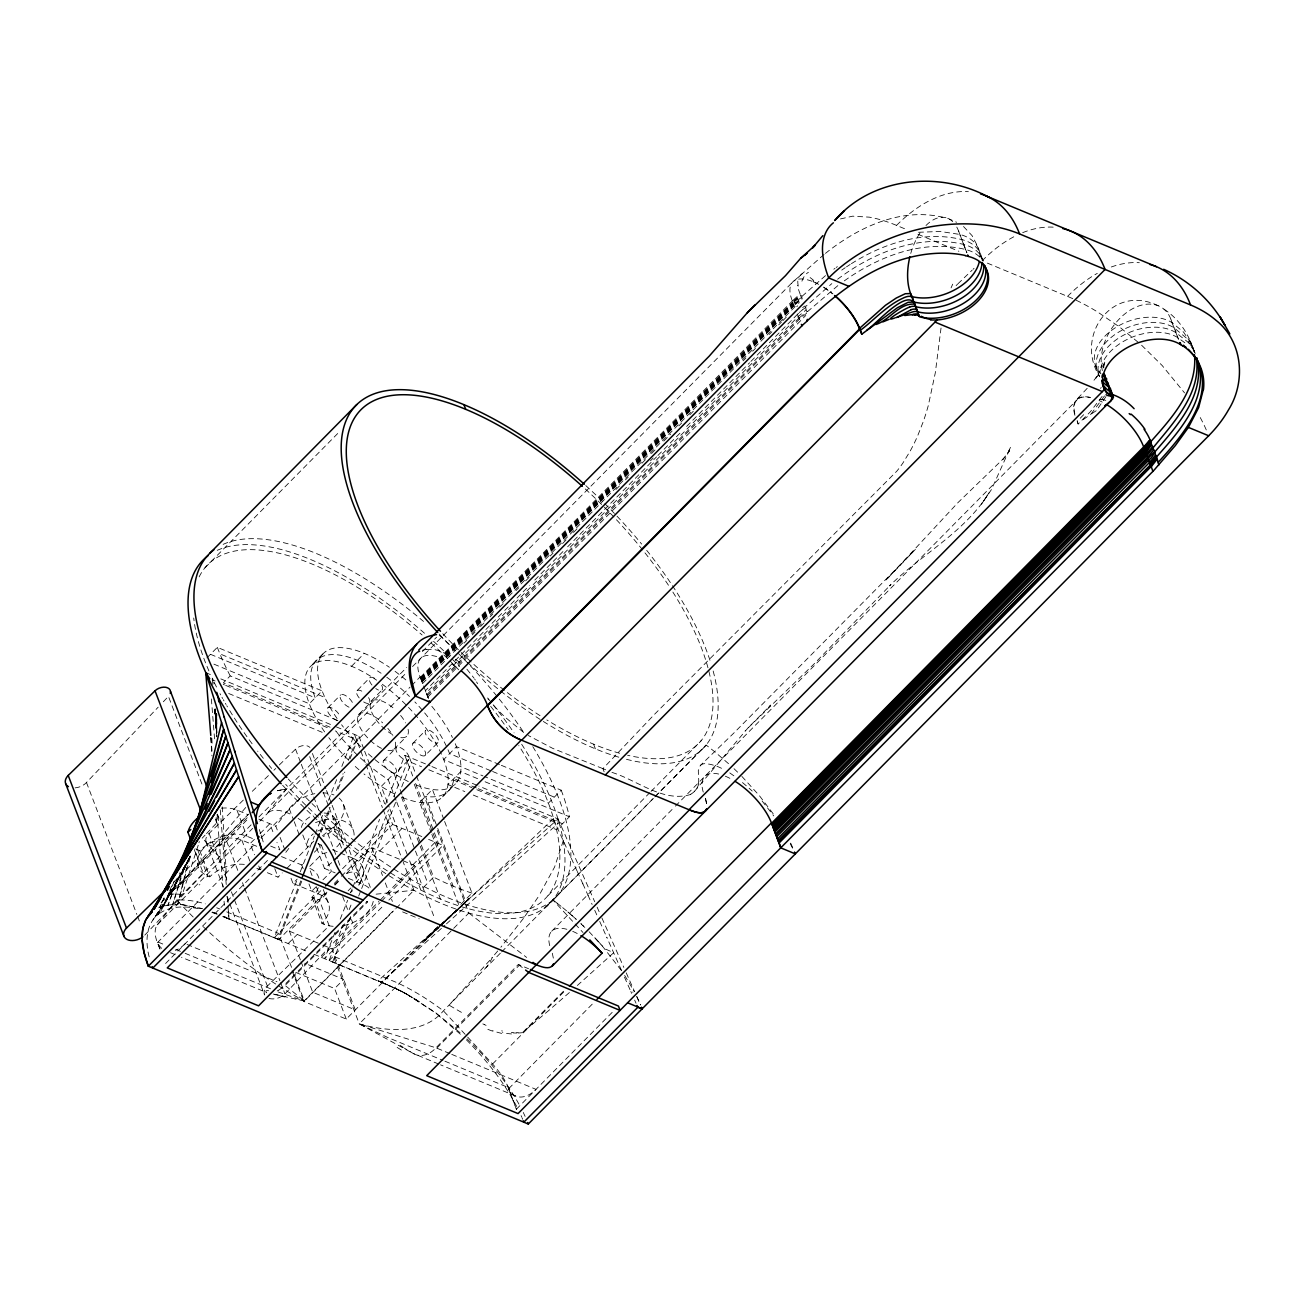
<?xml version="1.0" encoding="UTF-8"?>
<svg xmlns="http://www.w3.org/2000/svg" width="1305" height="1305" viewBox="0 0 1305 1305"><rect width="100%" height="100%" fill="white"/><g stroke="black" fill="none" stroke-linecap="round" stroke-linejoin="round"><path stroke-width="0.75" stroke-dasharray="5 3.75" d="M216.793 732.904L216.826 714.569M1103.818 367.537L1103.851 364.291L1103.655 365.889M802.037 297.018L794.402 302.63M806.05 309.677L805.674 306.496L831.823 283.625M805.609 307.507L802.575 309.758M941.036 328.028L935.31 372.806L928.312 405.496A146.976 91.203 -67.4 0 1 924.935 416.67A151.625 94.074 -67.4 0 1 923.059 422.168L917.709 435.723A116.471 72.264 -67.4 0 1 910.107 451.204L902.93 462.981A76.473 47.453 -67.4 0 1 896.731 471.252L654.082 714.765L602.926 768.645L604.133 771.81M698.436 783.294L698.664 781.516A47.404 20.358 44.7 0 0 698.681 778.938L698.289 770.684L700.279 765.562M563.271 840.779L554.592 867.042L538.639 896.241M188.719 858.869L177.774 904.316L167.024 905.115L158.019 908.003M190.155 857.124L177.774 904.316L180.367 904.43M183.548 867.45L172.798 904.414L184.984 865.721M198.947 842.736L199.322 841.48M1103.084 368.059L1104.405 363.622M198.197 845.249L182.357 894.382L174.413 894.023M177.317 878.069L168.133 904.92L180.106 872.507M1104.846 362.138L1095.955 378.075L1098.908 373.98L1092.089 382.659M169.046 892.587L163.826 905.849L159.406 907.367M169.797 890.679L172.032 885.002M300.851 880.777L277.867 939.078L274.246 937.773L297.279 879.407M300.248 871.871L314.358 836.097M315.092 834.205L322.531 815.38M328.469 800.308L336.641 779.607M341.828 766.427L354.454 734.405L365.204 762.544M320.149 831.889L329.79 807.436M336.462 790.504L343.133 773.571M348.337 760.407L356.493 739.723L335.303 730.931M301.749 881.267L278.732 939.633L325.712 892.114M321.063 832.296L330.72 807.828M338.142 788.987L344.83 772.038M350.034 758.858L358.94 736.265L333.754 725.808M335.026 932.341L324.619 958.702L380.147 902.538M340.214 919.16L347.652 900.319M350.621 892.799L352.105 889.031M352.839 887.139L379.576 819.361M385.53 804.288L404.827 755.334L430.014 765.79M386.247 984.296L393.751 987.657L329.105 960.562L343.215 924.788M349.153 909.716L352.122 902.179M358.81 885.23L388.515 809.916M393.719 796.735L409.313 757.194L415.757 774.077M332.71 961.867L351.257 914.854M358.679 896.046L360.898 890.402M361.648 888.526L395.774 802.004M401.695 786.948L411.352 762.512L421.515 766.72M174.087 881.674L163.826 905.849L179.682 904.398M951.068 287.899L952.699 284.164M163.99 897.922L159.863 907.187L164.218 898.101M190.139 856.113L175.474 884.692L189.812 857.01M190.269 856.145L183.157 871.463L189.747 857.271L182.031 872.98L190.041 856.504L169.732 893.909L248.603 814.124M189.698 857.238L180.971 874.562L190.726 855.656L158.133 914.462C144.969 925.017 145.361 944.216 149.765 958.996M179.062 877.922L190.057 857.613L159.667 913.321L158.133 914.462L178.198 879.717L154.088 918.475L176.093 885.459L152.93 919.976M1106.004 396.541L1097.179 409.509M1101.175 387.422L1100.588 388.417M1104.503 395.937L1091.208 413.832M537.954 897.318L523.86 917.807M1102.105 396.394L1090.36 411.76L1078.142 424.027L1077.245 421.303L1085.874 412.445M981.442 504.268L989.076 492.703C964.803 532.261 921.868 554.119 889.439 585.896L890.875 584.542L814.451 663.56L745.188 730.735M983.66 500.908L991.474 489.522L1010.723 446.816L1007.378 454.091L1009.352 450.91L1002.778 459.491L1005.503 456.668L958 502.588L885.752 580.317L915.409 549.389M523.403 918.443L500.859 947.234M277.247 829.931L275.812 826.196L289.221 808.611A30.929 20.293 -20.9 0 1 314.848 793.652M285.811 852.361L289.465 847.565M159.814 948.882L157.399 942.699A46.393 19.934 44.7 0 1 157.35 924.788L176.746 900.058L251.18 824.76M278.405 790.471L277.378 790.732L286.301 789.231L266.905 813.961A46.393 19.934 44.7 0 1 292.826 815.364M1096.184 410.749L1091.388 413.913M497.711 951.002L491.903 957.87M489.815 960.317L449.002 1005.144L464.009 1013.871M813.57 281.913L813.765 281.195A8.042 5.138 -24.9 0 0 812.885 280.183M245.715 807.485L176.991 888.721L248.244 816.636M1087.179 388.335L1076.902 399.281M412.543 666.578L792.249 282.484L824.01 254.508M694.293 791.58L747.961 727.945L770.717 705.075L767.96 707.881M75.103 787.877A12.381 8.124 -20.9 0 0 86.489 782.494L158.199 707.147M163.321 701.764L168.443 696.381L203.042 786.997M202.161 838.202L205.081 835.135M206.533 833.601L216.744 822.868A9.282 6.085 -20.9 0 0 216.956 814.907M243.317 800.079L209.094 833.422A12.381 8.124 -20.9 0 0 209.616 845.363A12.381 8.124 -20.9 0 0 226.646 841.236L247.216 819.605M144.773 935.147L203.401 873.567L193.401 847.385M348.141 890.809L350.882 887.938M355.433 883.142L357.26 881.234A9.282 6.085 -20.9 0 0 357.211 873.078A9.282 6.085 -20.9 0 0 345.825 874.089M269.058 998.439A12.381 8.124 -20.9 0 0 284.93 993.872L352.66 922.717L350.523 917.121M912.701 552.227L733.704 733.182L700.654 765.187M204.999 567.757L339.545 431.645M206.908 657.883L217.315 647.345L322.058 690.851A92.786 39.868 44.7 0 1 389.363 667.263M336.967 720.262L230.202 675.908L223.334 682.858L330.1 727.211M351.518 666.284L364.291 653.365M327.849 707.832L340.621 694.929M359.201 697.947A8.662 3.719 44.7 0 1 357.081 690.622L369.853 677.719A8.662 3.719 44.7 0 1 377.422 680.182M161.102 902.62L247.934 814.777M363.687 701.943A8.662 3.719 44.7 0 0 369.25 702.938L382.022 690.035M359.12 714.08L371.876 701.16M258.912 816.946L406.72 667.41M422.363 651.57L436.588 637.183M157.35 924.788L252.681 828.349M259.793 821.155L406.834 672.352M254.393 839.311L250.185 843.568L254.475 854.791M260.005 833.65L269.825 823.716L274.099 834.923M157.399 942.699L255.568 843.389M261.261 837.631L410.08 687.082M411.515 685.631L420.096 676.952A46.393 19.934 44.7 0 1 444.271 659.58M420.259 677.377L792.706 300.607M420.553 678.127L792.739 302.059M420.797 678.779L792.983 302.711M421.042 679.399L793.228 303.315M421.287 680.052L793.489 304M421.548 680.721L793.734 304.652M421.792 681.406L793.995 305.354M422.037 682.009L794.093 305.615L794.598 306.871A46.393 19.934 44.7 0 0 794.957 307.85M422.608 683.51L797.714 303.951M464.074 643.137L466.815 640.38M472.279 634.834L475.02 632.077M480.501 626.53L484.595 622.387M490.076 616.857L492.801 614.084M499.652 607.168L505.117 601.621M516.062 590.561L518.803 587.788M525.638 580.872L529.732 576.712M550.253 555.963L552.994 553.19M562.569 543.516L566.68 539.356M573.515 532.44L577.609 528.28M615.911 489.538L620.022 485.395M625.486 479.849L628.227 477.092M641.913 463.242L646.008 459.099M651.489 453.569L655.583 449.409M663.788 441.106L670.639 434.19M678.845 425.887L681.569 423.114M689.79 414.811L693.885 410.667M743.132 360.849L745.873 358.076M752.708 351.159L755.448 348.386M769.118 334.553L771.859 331.78M778.694 324.863L781.434 322.107M782.804 320.72L786.899 316.56M650.461 460.796L653.185 458.022M425.887 692.09L425.381 690.736L503.339 611.849M504.709 610.479L529.341 585.57M534.805 580.024L564.902 549.584M567.642 546.811L656.546 456.864M657.916 455.478L681.177 431.955M686.642 426.425L749.576 362.774M750.93 361.387L797.437 314.342M428.089 697.881L426.197 692.873L798.383 316.348L806.099 309.889L806.816 310.933M426.849 694.603L799.41 317.67M427.273 695.712L799.378 319.236L807.501 312.466L806.735 314.75M427.779 697.049L805.821 315.435M165.572 963.53L267.59 860.338M256.84 868.347L260.184 869.75L262.99 866.912M393.882 749.266L406.638 736.363M383.735 760.407L396.492 747.488M267.329 872.702L278.047 877.156L282.255 872.898M287.133 868.086L313.82 841.105M412.967 743.198L425.74 730.278M303.2 868.738L301.781 865.003L304.587 862.165M314.407 852.23L321.421 845.134L314.472 842.263M395.904 772.723A8.662 3.719 44.7 0 0 389.184 761.337A8.662 3.719 44.7 0 0 384.371 765.627A8.662 3.719 44.7 0 0 395.904 772.723L408.661 759.82A8.662 3.719 44.7 0 0 401.956 748.434A8.662 3.719 44.7 0 0 397.128 752.724A8.662 3.719 44.7 0 0 408.661 759.82M333.15 926.305A30.929 20.293 -20.9 0 1 324.113 924.315L321.96 923.418A30.929 20.293 -20.9 0 0 319.187 894.251L292.956 883.355L297.181 879.097M309.807 866.308L322.449 853.519A17.944 11.761 -20.9 0 0 327.751 852.263M425.136 755.513A8.662 3.719 44.7 0 0 418.432 744.127A8.662 3.719 44.7 0 0 413.603 748.418A8.662 3.719 44.7 0 0 425.136 755.513L437.909 742.594A8.662 3.719 44.7 0 0 431.188 731.208A8.662 3.719 44.7 0 0 426.36 735.498A8.662 3.719 44.7 0 0 437.909 742.594M315.973 886.911L311.764 891.168L308.91 883.697M322.988 879.815L331.405 871.3L321.421 845.134M274.246 937.773L321.258 890.222M342.579 868.657L388.123 822.574L422.543 836.864M334.243 883.485L339.936 877.71M341.372 876.275L392.609 824.434L387.601 811.302M300.395 959.925L289.433 931.199L327.816 892.359M334.928 885.165L340.621 879.423M346.298 873.665L371.892 847.777L414.452 865.443L434.94 919.112M288.177 943.564L297.214 934.429M379.673 851.007L402.07 828.365M442.591 796.817L455.363 783.913M278.927 990.071L285.094 985.438L367.667 901.902L366.819 901.543L284.441 984.884L304.424 1001.082L393.441 911.037M321.389 957.348L330.41 948.213M412.886 864.791L435.266 842.149M301.08 961.72L312.743 992.257L355.303 1009.923L331.992 948.865L378.907 901.412M380.326 899.977L414.452 865.443M381.566 901.102L438.496 843.503L434.206 832.247M329.105 960.562L383.23 905.817M388.89 900.075L442.982 845.363L427.469 838.919M437.762 926.501L346.265 1019.075L303.706 1001.392L395.203 908.835M396.182 908.264L413.979 890.255L403.212 862.05M421.352 845.118L433.586 877.156L420.83 890.059L408.596 858.021M346.265 1019.075L334.618 988.538L343.655 979.403L304.783 963.269M501.348 765.317L561.199 790.194L548.426 803.081L484.84 776.671M444.63 821.481L471.986 893.093L459.213 906.013L451.187 903.272A237.396 102.002 44.7 0 1 440.421 899.08L433.211 895.964A237.396 102.002 44.7 0 1 285.697 784.387M437.257 830.355L468.821 913.043L359.283 1023.87L412.82 1053.265C420.683 1058.241 430.373 1054.31 435.935 1047.801L518.313 964.477L528.525 968.702M561.199 790.194A237.396 102.002 44.7 0 1 569.388 816.783L556.615 829.703L472.328 794.68M548.002 895.638L649.629 792.836M651.065 791.385L701.16 740.718M500.304 953.237L443.39 1010.82A244.002 104.84 44.7 0 1 359.283 1023.87L333.428 956.19L395.546 982.045A150.108 64.483 44.7 0 1 439.377 1007.868L443.39 1010.82L492.54 1063.999A46.393 19.934 44.7 0 1 508.738 1088.631L516.421 1109.25L508.053 1087.424L444.826 1061.161M501.642 951.9L706.103 745.057L709.006 747.276A145.834 62.656 44.7 0 1 715.825 752.691L729.968 764.926M551.672 931.248L673.967 807.567M675.386 806.131L1077.326 399.526M436.784 1048.16L519.325 965.243M549.242 1010.07L522.734 1032.369L563.939 990.772M492.54 1063.999L565.098 990.593M508.738 1088.631L594.101 1002.273M516.372 1109.234L612.763 1011.783M546.501 906.453L653.381 798.366M654.8 796.931L706.103 745.057M797.665 314.114L798.595 313.216M956.125 285.599L957.479 284.262M799.443 317.637L807.191 311.422M957.919 283.805L972.176 270.119M252.305 791.303L268.52 775.496M273.919 770.227L275.714 768.482M279.319 764.975L295.534 749.168A9.282 6.085 -20.9 0 1 309.905 747.406M173.516 882.245L197.92 858.445L194.347 849.098M318.273 887.71A30.929 20.293 -20.9 0 1 311.96 897.253L314.114 898.15A30.929 20.293 -20.9 0 0 319.203 899.651L326.903 892.147M334.602 884.643L340.752 878.64M264.605 995.014A12.381 8.124 -20.9 0 1 267.378 986.074L329.203 925.816L319.203 899.651M798.774 276.905L802.493 273.316M807.485 311.683L838.397 285.159M793.603 300.754L800.715 294.946M793.848 301.406L801.156 295.468M794.076 302.059L801.629 295.941M794.598 303.364L802.037 297.899M802.069 296.284L825.706 275.453M795.071 304.652L802.135 298.878M442.134 924.527L553.238 818.871L558.018 818.953L594.721 901.755M439.41 927.154L381.615 982.176L378.01 980.871L558.018 818.953L478.951 786.116M794.908 303.967L802.118 298.715M447.599 919.275L469.082 898.672L439.72 926.436M793.407 299.922L800.128 293.902A45.985 15.35 48 0 1 797.959 287.377A46.034 15.252 48.2 0 1 797.453 285.371M438.252 927.822L425.038 940.318L438.137 927.953M439.606 926.566L468.723 899.096L424.353 940.35L439.035 926.729M545.066 907.579L555.31 897.889M974.052 268.357L973.106 269.238M796.751 306.675L797.698 305.827M440.503 925.359L468.365 899.504L442.346 922.994M799.345 312.515L800.422 311.552M378.564 980.903L381.615 982.176L444.956 925.196M446.473 923.842L558.067 823.455L558.018 818.953M577.348 985.487L613.66 952.764L604.509 948.556M569.388 992.534L549.568 1009.776M800.944 311.096L802.396 309.905M798.432 303.347L799.345 302.597M322.4 835.901L333.525 827.011A30.929 20.293 -20.9 0 0 339.169 798.122M316.609 847.859L324.472 868.429L332.4 862.067M825.461 253.366C857.891 227.413 900.548 207.234 942.814 217.234M802.657 307.605L803.896 306.675M1083.281 419.574L1090.996 414.077M833.83 269.189L835.004 268.324M837.631 279.205C873.029 252.664 918.948 233.628 963.596 244.41A45.822 30.064 -20.9 0 1 982.959 260.657M836.179 267.476L837.37 266.612M170.531 893.175L172.391 891.902M804.239 306.43L805.12 305.974M844.319 280.852C878.803 256.188 922.945 239.141 965.569 249.483A45.871 30.097 -20.9 0 1 980.659 258.064M841.741 270.102L845.265 267.688M159.667 913.321C171.64 905.213 187.17 906.127 200.66 909.161M846.472 266.873L850.159 264.475M690.818 794.402C663.38 803.048 637.215 780.08 611.751 772.332M851.431 263.659C883.697 243.203 923.679 230.235 961.818 239.582A45.903 30.113 -20.9 0 1 981.719 258.031M278.683 990.201L277.231 990.919M840.502 218.93L852.654 216.173L869.212 217.152A152.391 65.478 44.7 0 1 896.551 225.39L907.236 229.827M278.585 790.422L281.456 789.819M282.011 789.721L284.914 789.362M426.262 649.45L435.087 649.743A37.6 16.149 44.7 0 1 437.469 650.379L442.607 652.337A69.426 29.836 44.7 0 1 449.801 655.975M918.524 232.274L940.171 231.474L959.73 234.411A45.757 30.015 -20.9 0 1 979.892 257.264M376.101 894.17L413.979 890.255M367.667 901.902L366.819 901.543M285.028 789.346L285.909 789.264M268.585 990.674C262.664 989.875 268.569 994.508 265.649 992.143L181.493 957.266M171.771 894.088L174.087 894.023M171.477 894.104L170.156 894.121M518.101 1032.679L516.666 1032.712M170.254 894.121L170.303 894.121A69.426 3.099 -39.9 0 0 171.037 893.778M513.159 1032.614L511.332 1032.483M180.351 904.43L201.916 908.525M182.357 904.577L202.552 908.72M1100.931 399.281L1105.824 400.39M273.202 994.035L285.338 996.71L273.463 994.1M282.647 996.123L304.424 1001.082L292.94 971.002M502.49 1031.048L501.642 1030.852M211.899 912.391L216.581 914.071M278.112 991.931L304.424 1001.082A244.002 104.84 44.7 0 1 200.595 924.201M624.475 977.151L630.821 991.474L632.99 992.24M947.675 218.294L956.647 222.274M277.867 939.078L225.341 917.464L225.015 913.418M223.09 916.55L228.962 918.769L228.506 911.069M213.172 912.44L212.34 912.13L217.103 914.038M222.845 916.436L226.418 917.823M213.824 912.717L216.271 913.696M220.007 909.079L219.175 908.737A151.69 65.168 44.7 0 0 216.679 907.774M216.516 913.794L217.348 914.136M380.195 981.784L385.432 983.954M917.921 234.264L958.881 251.278M987.379 263.121L1067.539 296.398A152.391 65.478 44.7 0 1 1097.701 312.042L1119.625 327.049L1138.857 342.856M602.747 768.58L552.668 748.352L528.264 735.482M603.089 768.71L605.683 769.787M499.489 764.567L456.456 746.672L443.7 759.592L482.964 775.904M217.315 647.345L219.925 653.87L324.863 697.457A92.786 39.868 44.7 0 0 337.75 719.479M210.448 654.294L315.19 697.8A92.786 39.868 44.7 0 1 381.076 673.25M490.729 770.717L449.589 753.621A92.786 39.868 44.7 0 0 414.908 701.96M492.605 771.483L554.315 797.127M213.906 664.147L309.301 703.77L322.058 690.851L324.863 697.457M477.597 778.661L460.73 771.663L447.974 784.566L464.825 791.58M485.085 781.777L569.388 816.783M205.766 672.646L211.41 674.995M220.822 678.894L331.878 725.025M431.906 766.573L477.075 785.333M476.341 787.943L453.863 778.612A92.786 39.868 44.7 0 1 425.528 796.409L437.045 826.554M478.217 788.726L562.504 823.732M212.046 679.726L215.097 680.998M223.204 684.358L224.444 684.88M225.667 685.386L329.137 728.369M428.839 769.771L471.953 787.682M476.88 789.721L558.067 823.455M228.685 693.493L324.211 733.165M221.442 808.187A30.929 20.293 -20.9 0 1 236.906 810.046L247.868 814.597M258.847 819.149L275.812 826.196M332.693 849.832L338.338 852.165M340.214 852.948L353.378 858.413L363.377 884.578A30.929 20.293 -20.9 0 1 370.245 889.406M244.329 864.399A30.929 20.293 -20.9 0 0 209.779 876.83L207.626 875.932A30.929 20.293 -20.9 0 1 204.869 846.766A30.929 20.293 -20.9 0 1 246.89 836.211L254.214 839.246M270.673 846.08L279.825 849.881L276.954 842.41M324.472 868.429L335.173 872.866M348.337 878.33L363.377 884.578M195.701 848.854A30.929 20.293 -20.9 0 0 197.626 849.767L199.779 850.648A30.929 20.293 -20.9 0 1 241.817 840.094L257.558 846.635M281.505 856.586L301.781 865.003M402.609 911.901L419.264 918.818M289.433 931.199L321.193 944.396M323.036 945.163L331.992 948.865M229.827 919.324L223.237 916.599M226.108 917.79L223.465 916.697M228.31 918.704L308.241 951.9M313.999 954.281L379.69 981.572M295.762 972.404L334.618 988.538M187.088 944.445L276.954 981.768M449.899 1053.592L435.935 1047.801L359.283 1023.87L387.177 1037.23L442.966 1060.394M451.758 1054.375L536.012 1089.365A30.929 19.184 -67.4 0 1 508.053 1087.424M160.026 948.996L157.253 941.721L164.691 944.82M175.849 949.453L183.287 952.536M185.147 953.303L270.673 988.831M170.498 952.699L179.666 956.5M515.801 1096.118L440.568 1064.847M226.727 911.869L278.585 933.401L292.222 969.126M438.725 1064.064L412.82 1053.265L404.371 1048.143M387.324 984.769L383.784 983.269L398.547 989.908M486.096 1025.371L484.4 1024.604M385.709 984.052L381.615 982.176M484.318 1024.572L482.85 1023.887M397.911 989.549L406.671 994.133L393.719 987.559L400.978 991.115M260.951 837.777L262.093 838.332L264.246 845.167M1158.302 305.778C1112.203 283.103 1074.178 336.086 1099.626 376.705A45.822 30.064 -20.9 0 1 1121.615 336.266A45.822 30.064 -20.9 0 1 1175.821 332.579L1175.887 332.726A45.985 31.124 -57.9 0 1 1177.746 337.489L1178.546 339.235A45.985 31.124 -57.9 0 0 1177.877 337.832L1177.86 337.783M393.719 987.559L400.162 990.707L399.363 990.299M402.152 991.702L400.456 990.821L403.408 992.371L401.793 991.523M403.017 992.143L405.578 993.513M406.671 994.133L403.865 992.599L419.411 1001.62M406.442 993.986L435.054 1012.223L462.949 1035.061M407.503 994.573L435.544 1012.957L462.623 1036.137M414.077 998.39L416.556 999.907M810.128 277.574L812.754 279.596A16.72 10.554 -45.7 0 1 813.146 279.971M1170.895 319.187L1172.069 322.743A45.985 31.124 -57.9 0 1 1173.994 327.571C1176.458 336.755 1188.072 338.909 1191.905 347.799M400.129 1045.305L403.424 1047.507M455.331 659.27L457.19 660.526A27.617 11.859 44.7 0 1 461.758 664.147M729.789 772.919L735.27 776.818M523.68 732.464L505.263 717.326A86.995 37.372 44.7 0 1 493.225 704.994M1163.962 309.155C1178.154 318.338 1188.121 332.808 1193.145 348.81M554.772 901.363L552.945 899.993L582.976 932.488M554.772 901.363L557.153 903.207M468.821 913.043L526.633 957.43M518.313 964.477L524.023 968.848M557.137 903.207L562.683 907.611M562.683 907.628L567.561 911.673M1184.858 342.775L1177.828 337.652A45.871 30.097 -20.9 0 0 1129.461 338.321A45.871 30.097 -20.9 0 0 1099.985 372.985M567.838 911.918L568.833 912.766M568.703 912.652L576.419 919.487M569.404 913.255L570.236 913.989M571.492 915.066L572.732 916.159M573.14 916.534L574.379 917.627M574.787 918.002L576.011 919.112M1141.598 345.221L1162.2 365.563L1184.549 392.87M734.014 768.694L738.777 773.294M581.671 924.38L580.872 923.614L585.227 927.839M466.994 1038.829C487.907 1058.795 506.731 1081.323 520.45 1106.885M582.862 925.539L584.836 927.447M466.391 1039.84C486.716 1060.231 504.872 1083.134 517.922 1108.891M589.126 931.737L602.323 946.011M741.893 776.41L759.412 795.691L774.501 815.511M963.498 226.515L972.029 235.585L977.885 246.808L983.35 262.223L979.843 254.41L983.399 261.375M594.819 937.659L596.287 939.274M596.662 939.665L599.223 942.487M466.88 669.155L474.106 678.225M599.582 942.895L600.936 944.429M762.104 800.976L773.751 815.886M602.078 945.734L621.343 970.447M474.726 679.155L475.346 680.068M624.671 975.39L634.328 991.686M476.521 681.911L477.614 683.69M226.776 705.711L227.478 706.902M225.374 703.313L226.075 704.521M223.318 699.708L224.003 700.916M221.981 697.31L222.649 698.518M219.99 693.673L220.643 694.88M790.259 843.699L793.277 849.653M1172.069 322.743L1174.141 327.963A45.985 31.124 -57.9 0 1 1175.772 332.432L1175.821 332.579M1193.977 351.322L1194.45 352.219M1175.854 332.563L1177.779 337.489M636.775 996.465L640.673 1005.029M523.272 1112.464L525.116 1116.379M790.683 843.112L793.815 850.11M965.553 249.516L965.618 249.663A45.985 25.333 -75.9 0 1 966.891 252.811L965.537 249.451A45.985 25.333 -75.9 0 0 963.645 244.573L963.547 244.329A45.985 25.333 -75.9 0 0 961.883 239.794L961.752 239.468A45.985 25.333 -75.9 0 0 959.762 234.541L959.681 234.345A45.985 25.333 -75.9 0 0 956.761 227.07M553.238 818.871L564.266 842.9M564.168 842.671L571.427 858.592M571.329 858.364L577.365 871.675M577.267 871.463L582.895 883.925M1194.059 350.393L1194.564 351.714L1186.376 338.06L1174.06 327.767A45.903 30.113 -20.9 0 0 1118.352 332.302A45.903 30.113 -20.9 0 0 1098.679 373.834M582.797 883.697L588.115 895.507M588.017 895.295L592.127 904.447M1191.302 344.275L1193.553 349.267M594.721 910.27L597.135 915.637M599.729 921.461L606.923 937.61M597.119 907.154L599.909 913.451M601.899 917.953L623.839 967.445M626.221 972.829L634.524 991.555M636.791 996.677L640.38 1004.768M621.49 970.398L606.727 937.153M634.638 1000.103L636.041 1003.251M1190.812 342.954L1183.537 332.074L1171.939 322.58A45.757 30.015 -20.9 0 0 1112.349 329.79A45.757 30.015 -20.9 0 0 1100.963 373.785M631.653 993.35L630.821 991.474M521.103 1115.628L521.755 1117.096M1194.564 351.714L1190.242 341.665L1193.488 349.104M1194.711 352.366L1191.742 345.629L1195.511 354.226L1194.206 350.931M522.065 1117.83L522.669 1119.282M422.494 683.2L422.151 682.336M1193.945 350.213L1194.662 352.105M420.096 676.952L422.918 684.146M423.619 685.941L428.529 698.534M346.429 842.638L332.139 805.316M349.283 850.11L359.315 876.259M593.579 744.16L595.357 748.809M443.912 819.605L432.412 789.46L419.639 802.363L431.156 832.508M437.762 828.447L465.102 900.042M416.474 775.953L434.386 822.851M404.827 755.334L412.706 775.969M415.577 783.473L433.488 830.372M414.24 784.207L432.265 831.416M432.999 833.291L453.178 886.177M431.873 834.401L459.213 906.013A237.396 102.002 44.7 0 0 518.77 745.53M401.924 794.239L394.012 773.506L381.239 786.409L389.167 807.143M402.641 796.115L420.634 843.226M401.483 797.11L419.509 844.319M420.226 846.211L440.421 899.08M396.035 800.193L388.123 779.46A92.786 39.868 44.7 0 1 335.646 730.653M396.753 802.069L414.745 849.18M415.463 851.072L427.697 883.11M389.885 809.035L407.878 856.145M358.94 736.265L363.948 749.396M364.666 751.272L384.73 803.798M365.922 764.42L382.398 807.567M383.115 809.443L402.495 860.174M371.892 847.777L382.495 875.525M385.318 882.93L392.381 901.429M343.509 804.598L353.492 830.779M362.447 866.748L370.294 887.302M335.352 819.622L341.176 834.89M309.693 756.639L322.661 790.618M323.379 792.51L328.436 805.723M329.154 807.599L357.26 881.234M333.525 827.011L342.791 851.3M295.534 749.168L300.574 762.381M301.292 764.273L320.753 815.234M321.487 817.126L337.343 858.657M338.06 860.55L340.23 866.21M342.677 896.551L347.668 909.634M318.567 843.34L322.449 853.519M302.793 834.923L307.54 847.32A17.944 11.761 -20.9 0 1 313.233 833.879M323.33 889.684L328.338 902.766M289.221 808.611L293.511 819.834M294.229 821.693L299.22 834.776M312.058 875.557L309.203 868.086A30.929 20.293 -20.9 0 1 319.203 879.717M316.332 886.78L319.187 894.251M314.114 898.15L324.113 924.315M311.96 897.253L321.96 923.418M280.102 837.419L285.094 850.501M291.015 878.265L292.956 883.355M274.8 868.673L278.047 877.156M258.749 865.998L260.184 869.75M236.906 810.046L246.89 836.211M292.059 970.855L303.706 1001.392M241.817 840.094L251.098 864.399M217.38 814.19L218.8 817.909M226.646 841.236L238.163 871.381M242.469 882.686L243.921 886.454M244.639 888.346L279.89 980.691M280.608 982.567L284.93 993.872M215.309 819.1L216.744 822.868M209.094 833.422L227.804 882.425M231.409 891.837L267.394 986.074M206.076 841.807L223.351 887.041M226.956 896.453L229.109 902.114M229.827 903.99L264.377 994.459M199.779 850.648L209.779 876.83M197.626 849.767L207.626 875.932M86.473 782.494L136.862 914.413M137.58 916.289L140.451 923.842M312.433 753.491L325.81 788.66M326.511 790.504L331.437 803.472M958.604 231.018L963.547 244.329M1077.114 420.748L1078.142 424.027M1097.195 370.473L1094.928 363.508L1095.368 364.845M259.32 829.523L260.641 833.748M261.049 835.021L262.093 838.332M965.521 249.32L963.563 244.378M212.862 684.603L212.258 677.246L213.237 680.525M213.677 682.042L214.199 683.771M705.45 798.317L706.967 805.462M552.292 953.237L553.826 960.398M705.597 798.774L706.984 805.789M214.982 710.377L215.276 714.063M216.744 732.497L214.836 708.631L216.826 734.764L214.95 708.909M211.377 698.942L214.77 741.305M220.251 809.867L226.222 884.496M227.184 896.584L227.82 904.659M227.983 906.681L228.962 918.769M210.937 737.39L212.079 751.55M217.087 814.287L222.91 887.123M224.052 901.282L224.378 905.327M214.95 709.871L216.826 734.324M214.95 709.153L216.809 735.188M215.031 709.431L216.679 733.214L216.565 715.14M222.193 806.849L226.727 880.239M215.031 709.741L216.532 731.762M210.692 737.684L211.932 755.856M215.146 710.116L216.548 732.35L216.01 714.667M215.146 708.827L216.565 732.399L215.651 713.917M215.146 709.121L216.809 736.901L215.26 709.806M227.739 897.595L228.065 903.37M211.834 738.19L212.275 746.215M215.635 715.254L216.597 733.426L216.222 714.749M215.586 714.439L216.5 732.138L215.896 713.966M215.749 714.602L216.532 732.611M215.749 714.912L216.532 733.116L216.075 713.656M215.782 713.574L216.565 733.214M216.01 714.961L216.548 732.921L216.304 713.737M216.434 714.439L216.646 733.035M216.695 713.851L216.744 732.268M1067.539 296.398A136.095 84.433 -67.4 0 1 1097.309 273.365M1111.305 266.987A136.095 84.433 -67.4 0 1 1139.363 262.713M982.045 260.902A136.095 84.433 -67.4 0 1 1016.416 235.455M1022.68 232.665A136.095 84.433 -67.4 0 1 1053.869 227.201M1200.257 417.567A128.901 55.381 44.7 0 1 1206.538 430.503M1074.831 413.881A46.393 19.934 44.7 0 1 1090.034 397.487M1099.691 400.814A46.393 19.934 44.7 0 1 1102.301 402.119M703.248 792.086A46.393 19.934 44.7 0 1 719.447 774.224M725.352 776.214A46.393 19.934 44.7 0 1 731.665 779.297M1074.929 415.316A46.018 19.771 44.7 0 1 1090.98 397.601M1102.382 370.571A45.985 31.124 -57.9 0 1 1127.928 311.601A45.985 31.124 -57.9 0 1 1171.906 322.449M1099.283 399.819A8.042 5.628 -20.8 0 1 1099.903 399.836M1100.082 399.395A16.72 14.159 -34.8 0 1 1100.865 399.477M698.827 783.604A86.995 37.372 44.7 0 1 690.688 794.239M700.312 765.578A27.617 11.859 44.7 0 1 705.434 763.621L709.904 764.273A69.426 29.836 44.7 0 1 718.076 766.72L723.394 769.134A37.6 16.149 44.7 0 1 724.291 769.607M742.48 782.576A119.212 51.221 44.7 0 1 752.202 791.042M896.551 225.39A136.095 84.433 -67.4 0 1 968.375 191.688M792.168 300.558A46.393 19.934 44.7 0 1 818.692 284.392M823.977 287.524A46.393 19.934 44.7 0 1 831.954 293.315M452.101 664.049A46.393 19.934 44.7 0 1 458.039 668.258M797.567 314.668A46.393 19.934 44.7 0 0 797.812 315.353L798.269 316.479A46.393 19.934 44.7 0 0 798.676 317.588L799.851 320.655A46.393 19.934 44.7 0 0 800.161 321.487M813.847 282.043A46.018 19.771 44.7 0 1 816.897 283.413M823.504 287.1A46.018 19.771 44.7 0 1 832.933 293.919M925.979 225.52A45.985 25.333 -75.9 0 1 952.715 221.654M910.743 253.431A45.985 25.333 -75.9 0 1 920.433 232.323M801.923 281.179A45.838 20.374 75.3 0 1 808.431 272.288M798.285 286.056A46.132 14.844 50.6 0 1 798.905 277.052M488.723 699.839A86.995 37.372 44.7 0 1 488.005 698.974M422.298 650.347A119.212 51.221 44.7 0 1 426.278 649.466M521.657 744.225A244.002 104.84 44.7 0 1 520.189 917.66A244.002 104.84 44.7 0 1 281.211 783.701M217.234 550.335A244.002 104.84 44.7 0 1 424.924 633.626M433.521 641.31A244.002 104.84 44.7 0 1 459.637 666.692M487.613 697.947A244.002 104.84 44.7 0 1 514.072 732.872M713.166 671.015A244.002 104.84 44.7 0 1 626.416 759.298M618.782 757.194A244.002 104.84 44.7 0 1 459.523 654.833M454.858 650.233A244.002 104.84 44.7 0 1 439.035 633.871M585.782 485.574A244.002 104.84 44.7 0 1 641.62 544.054M646.693 550.319A244.002 104.84 44.7 0 1 710.98 663.462M193.189 917.024A244.002 104.84 44.7 0 1 176.746 900.058A151.69 65.168 44.7 0 1 205.293 903.876M298.111 818.431A46.393 19.934 44.7 0 1 305.957 824.026M549.731 945.668A46.393 19.934 44.7 0 1 567.675 929.519M572.716 931.362A46.393 19.934 44.7 0 1 578.148 934.005M397.144 1047.409A45.12 2.267 32.6 0 1 402.446 1050.753M185.212 943.662A30.929 19.184 -67.4 0 1 175.262 950.35M161.69 948.36A30.929 19.184 -67.4 0 1 157.253 941.721M274.898 994.638A45.12 8.189 23.1 0 1 275.795 994.834M283.87 996.89A45.12 8.189 23.1 0 1 284.457 997.069M219.305 857.01A244.019 104.84 44.7 0 1 201.965 837.467M492.425 957.266A244.019 104.84 44.7 0 1 485.966 967.772M522.538 1032.663A69.426 59.133 50.7 0 1 518.15 1032.989M516.731 1033.022A64.157 53.701 46.4 0 1 513.208 1032.94M511.527 1033.935A62.053 50.634 42.3 0 1 502.458 1032.63M501.675 1033.381A66.979 50.699 36.1 0 1 492.605 1030.722M492.523 1031.113A76.228 51.042 32 0 1 485.362 1028.275M170.351 893.615A64.157 1.452 -37.4 0 1 170.792 893.175M206.728 876.911A66.979 1.68 -28 0 1 207.919 876.259M199.143 884.921A76.228 2.724 -20.3 0 1 199.877 884.611M455.266 743.703A92.786 39.868 44.7 0 1 413.081 783.718M408.286 781.516A92.786 39.868 44.7 0 1 365.645 751.37M360.865 746.77A92.786 39.868 44.7 0 1 341.584 724.748M395.072 671.325A92.786 39.868 44.7 0 1 407.976 681.765M431.825 706.331A92.786 39.868 44.7 0 1 452.427 737.521M471.986 893.093A237.396 102.002 44.7 0 1 433.586 877.156M230.202 675.908A237.396 102.002 44.7 0 1 219.925 653.87M386.769 677.23A92.786 39.868 44.7 0 1 409.509 696.495M271.685 768.466A237.396 102.002 44.7 0 1 269.27 765.562M263.333 758.303A237.396 102.002 44.7 0 1 257.672 751.125M252.11 743.768A237.396 102.002 44.7 0 1 228.196 708.093M216.516 687.034A237.396 102.002 44.7 0 1 212.16 678.111M208.931 670.949A237.396 102.002 44.7 0 1 193.727 617.999M199.143 576.908A237.396 102.002 44.7 0 1 422.086 634.964M431.172 643.022A237.396 102.002 44.7 0 1 458.675 669.791M490.647 706.299A237.396 102.002 44.7 0 1 508.216 729.756M382.316 684.244A92.786 39.868 44.7 0 1 447.68 774.126A92.786 39.868 44.7 0 1 399.151 796.115M394.289 793.815A92.786 39.868 44.7 0 1 363.981 773.947M359.006 769.787A92.786 39.868 44.7 0 1 352.888 764.29M348.109 759.673A92.786 39.868 44.7 0 1 328.827 737.668M324.651 731.909A92.786 39.868 44.7 0 1 310.606 666.366A92.786 39.868 44.7 0 1 376.607 680.166M532.815 746.656A244.002 104.84 44.7 0 1 523.713 912.048A244.002 104.84 44.7 0 1 288.226 778.987M223.139 544.364A244.002 104.84 44.7 0 1 423.538 621.425M439.41 635.339A244.002 104.84 44.7 0 1 524.251 733.231M672.874 592.095A237.396 102.002 44.7 0 1 627.591 755.269M619.63 753.246A237.396 102.002 44.7 0 1 546.828 719.936M540.042 715.662A237.396 102.002 44.7 0 1 441.791 632.664M585.325 489A237.396 102.002 44.7 0 1 669.677 587.103M408.09 729.25A24.746 10.636 44.7 0 1 399.069 737.276M392.544 734.568A24.746 10.636 44.7 0 1 370.196 704.7A24.746 10.636 44.7 0 1 395.382 709.904M400.619 715.45A24.746 10.636 44.7 0 1 405.659 722.905M395.333 742.17A24.746 10.636 44.7 0 1 386.313 750.179M381.517 748.385A24.746 10.636 44.7 0 1 357.391 718.207A24.746 10.636 44.7 0 1 382.626 722.823M387.846 728.353A24.746 10.636 44.7 0 1 392.903 735.824M349.022 707.196A8.662 3.719 44.7 0 1 340.295 698.11A8.662 3.719 44.7 0 1 345.14 695.337A8.662 3.719 44.7 0 1 353.296 704.765M337.897 720.588A8.662 3.719 44.7 0 1 328.305 712.758A8.662 3.719 44.7 0 1 330.671 707.571A8.662 3.719 44.7 0 1 339.969 716.037M381.68 685.321A8.662 3.719 44.7 0 1 381.713 690.247A8.662 3.719 44.7 0 1 375.791 688.583M371.958 685.027A8.662 3.719 44.7 0 1 369.853 677.719M368.565 697.604A8.662 3.719 44.7 0 1 369.25 702.938M357.081 690.622A8.662 3.719 44.7 0 1 364.65 693.102M373.23 901.363A30.929 20.293 -20.9 0 1 342.008 925.832M353.378 858.413A30.929 20.293 -20.9 0 1 357.831 885.769M352.693 890.663A30.929 20.293 -20.9 0 1 350.262 892.441M322.824 792.885A30.929 20.293 -20.9 0 1 333.966 794.957M315.516 822.672A30.929 20.293 -20.9 0 1 354.112 835.102M317.686 831.073A17.944 11.761 -20.9 0 1 339.806 832.411A17.944 11.761 -20.9 0 1 332.971 849.8M324.113 813.015A17.944 11.761 -20.9 0 1 335.76 822.509A17.944 11.761 -20.9 0 1 323.265 836.489M301.406 827.419A17.944 11.761 -20.9 0 1 313.118 815.217M315.761 661.195L311.324 665.697L324.097 652.794L315.761 661.195M1190.095 341.306L1189.605 340.409L1191.416 344.047L1190.095 341.306M216.516 822.509L216.092 816.457L216.516 822.509"/><path stroke-width="1.5" d="M1157.405 459.637L1158.253 463.471M1110.49 390.587L1110.212 392.087M1111.371 393.327L1112.382 396.671A45.985 31.124 -57.9 0 1 1110.522 392.071L1110.441 391.924A45.871 30.097 -20.9 0 1 1102.48 383.686M1108.581 385.905L1107.831 382.952L1107.39 385.513M1203.275 389.738L1198.61 407.649L1188.398 427.388L1208.675 435.756A128.901 84.564 -20.9 0 0 1228.397 410.031C1246.145 381.925 1242.931 341.502 1215.983 320.28A152.391 99.979 -20.9 0 0 1190.568 304.962L1019.58 233.938A152.391 99.979 -20.9 0 0 987.494 225.374C942.063 219.436 895.067 231.197 856.504 255.568A128.901 84.564 -20.9 0 0 828.691 277.932L148.33 966.206L528.297 1124.029L1208.675 435.756M1112.366 395.953L1112.415 395.611A8.14 5.334 -20.9 0 0 1110.979 392.022L1110.408 391.794A45.985 31.124 -57.9 0 1 1108.581 386.916L1108.875 387.014M1105.205 377.765L1105.09 375.269L1103.329 373.605M1109.168 388.694C1110.212 384.632 1104.944 382.055 1104.731 376.705A45.985 31.124 -57.9 0 1 1103.606 374.241L1103.41 373.801M197.283 823.308L221.556 722.546M211.312 776.508L223.693 729.316L194.282 830.486M1112.072 397.438L1110.751 401.075L1106.02 404.909M1106.232 382.789L1106.656 378.744L1104.731 376.705A45.757 30.015 -20.9 0 1 1102.758 375.302M211.198 782.511L225.83 736.069L189.111 843.519M208.963 794.321L227.967 742.839L182.472 858.462M302.336 877.025L319.399 833.764M553.532 963.824C550.661 970.806 541.314 966.662 536.257 964.835L368.124 895.002C352.627 888.77 340.001 875.949 334.308 860.207A46.393 19.934 44.7 0 0 308.6 826.196M706.674 808.904C703.803 815.87 694.456 811.743 689.415 809.899L521.282 740.066C505.769 733.85 493.16 721.013 487.45 705.287M204.852 809.116L207.234 803.537M211.182 794.239L230.12 749.592L174.74 873.812M706.609 809.116C703.395 815.935 694.146 811.58 689.024 809.736L1104.421 389.51A45.969 30.162 -20.9 0 1 1125.595 348.582A45.969 30.162 -20.9 0 1 1180.536 344.569L1182.836 346.037M252.126 812.721L268.08 795.006M187.773 849.033L232.257 756.345L178.589 865.982M151.951 911.967C136.862 925.898 141.902 949.273 148.33 966.206L144.137 952.797L142.212 940.562M145.589 920.204L142.816 928.671L142.115 938.654M166.958 889.733L168.753 886.079M175.017 873.29L176.795 869.636M167.448 890.124L169.324 886.535M208.931 811.416L214.591 800.683M216.483 797.094L234.394 763.115L154.023 909.275M146.046 919.324L152.147 911.787M154.088 909.324L161.298 897.122M164.381 891.886L167.48 886.666M169.536 883.175L176.762 870.973M178.818 867.482L181.901 862.262M183.972 858.772L236.531 769.868L150.222 913.582L238.668 776.638L147.808 916.502M1150.798 440.959L1145.415 447.925M1150.423 440.535L1145.203 447.272M774.387 830.584L1146.442 454.189L1146.932 455.478A46.393 19.934 44.7 0 1 1147.389 456.636L1147.633 457.288A46.393 19.934 44.7 0 1 1147.927 458.055C1148.677 463.177 1153.783 454.287 1154.86 451.905C1175.854 427.322 1204.401 396.704 1197.582 360.8M1156.393 456.407L1150.831 463.471M689.415 809.899L426.702 1075.663L518.052 1113.589L1152.821 471.448A46.393 19.934 44.7 0 0 1151.173 466.57L1150.048 463.618L1150.684 465.184L1156.817 457.5L1157.176 459.148L1151.956 465.755M1188.349 427.485L1175.348 445.527L1156.132 467.728A46.018 30.194 -20.9 0 1 1152.821 471.448M1152.576 446.571L1147.47 453.129M1150.064 440.046L1144.909 446.669M1144.746 445.788L1149.982 439.883M1196.277 357.994C1202.558 397.177 1165.349 430.748 1146.981 455.608L774.909 832.003L778.612 841.676M1154.093 450.568L1153.636 449.817L1147.731 457.256L775.61 833.83M1151.646 444.483L1146.067 452.623L773.832 829.181L774.224 830.176M1154.958 452.753L1155.496 455.07L1150.553 461.366M1112.904 398.678L552.178 966.173M261.75 801.205C251.783 816.082 256.465 835.445 262.207 851.007L266.807 853.176L152.816 968.065L152.277 966.646M262.256 800.536L268.487 794.745M822.835 235.65L812.689 247.803L815.217 245.144L800.618 258.357L785.512 275.649L747.21 312.857L709.17 356.2L418.66 650.151M436.539 634.589A146.339 62.885 44.7 0 0 430.454 635.829C404.142 642.713 406.23 676.381 415.365 696.087L429.949 702.139A46.393 19.934 44.7 0 1 429.296 700.769M1145.741 448.496L1151.206 442.118M1145.937 449.23L1151.32 442.966M1151.516 440.845C1172.657 417.078 1197.68 388.874 1194.466 354.748M1146.165 449.915L1151.369 443.26L1146.377 450.551M1150.455 461.464L777.519 838.854M1156.703 456.734C1179.508 431.172 1209.262 398.058 1198.055 361.045M1158.416 462.068C1182.934 435.201 1217.679 394.942 1195.217 357.162M1151.842 465.885L779.101 842.965L779.428 843.813A46.393 19.934 44.7 0 1 780.749 847.842L795.332 853.894L794.745 852.393M1150.733 463.585L1150.977 466.048L1150.57 464.972M1148.547 459.67L1148.09 458.495L1154.762 451.416M747.21 312.857L755.089 304.832M209.762 553.304L356.852 404.517M263.594 798.937L416.735 644.018M965.357 255.486A100.11 65.674 -20.9 0 0 895.393 261.767C861.006 274.164 832.101 297.475 805.821 322.237A46.018 30.194 -20.9 0 0 802.02 325.744L167.252 967.886L258.586 1005.829L521.282 740.066M334.308 860.207L859.522 328.893L861.806 334.178L897.497 307.67L908.101 302.303L913.875 301.993A45.903 30.113 -20.9 0 0 958.523 294.196A45.903 30.113 -20.9 0 0 982.029 262.517M859.718 329.398L487.662 705.793C493.469 721.453 506.177 734.111 521.657 740.229L937.072 320.002A45.969 30.162 -20.9 0 0 985.585 290.444A45.969 30.162 -20.9 0 0 968.261 256.4A45.985 25.333 -75.9 0 0 967.788 255.307L967.755 255.16M325.5 885.932L339.757 871.512M605.341 774.991L1105.074 269.45A136.095 84.433 -67.4 0 0 1062.662 228.522M569.372 986.27L602.094 953.172L589.811 939.877M596.956 999.385L771.434 822.868A46.393 19.934 44.7 0 0 735.074 781.32M771.598 823.292L1143.669 446.897L1144.077 447.974M771.891 824.059L1144.045 447.876M772.136 824.695L1144.208 448.3L1144.567 449.246M772.381 825.331L1144.452 448.936M772.625 825.983L1144.828 449.931M772.886 826.652L1145.072 450.584M773.131 827.321L1145.203 450.926L1145.904 452.786A46.393 19.934 44.7 0 1 1146.296 453.781M773.376 827.925L1145.676 452.166M776.1 835.07L1148.221 458.577M776.703 836.717L1148.759 460.241A46.393 19.934 44.7 0 1 1149.167 461.285L1149.575 462.378A46.393 19.934 44.7 0 1 1150.015 463.503L1150.521 464.841M778.188 840.567L1150.504 464.776M778.596 841.611L1150.684 465.184M861.806 334.178L859.571 328.322L885.459 305.305L896.29 298.013L905.279 293.723L910.58 293.56L911.983 296.692A45.985 25.333 -75.9 0 0 913.81 301.781L913.957 302.173A45.985 25.333 -75.9 0 0 915.686 306.561L917.725 311.944A45.985 25.333 -75.9 0 0 919.47 316.544L920.808 317.18A45.822 30.064 -20.9 0 0 973.987 302.173A45.822 30.064 -20.9 0 0 982.469 263.072M641.587 1007.313L642.174 1008.83L637.835 1007.281L523.827 1122.169L523.256 1120.734M844.498 210.741L834.629 220.594C872.229 176.469 940.073 170.417 989.353 197.495M833.389 222.796C824.287 229.941 821.71 242.192 822.656 253.203A128.901 55.381 44.7 0 0 828.691 277.932L848.935 286.35M68.447 786.67A12.381 8.124 -20.9 0 1 68.203 775.431L155.018 690.802A9.282 6.085 -20.9 0 1 165.8 687.295A9.282 6.085 -20.9 0 1 170.286 693.444M190.775 839.751L187.92 832.28L190.807 829.474M142.898 936.86A12.381 8.124 -20.9 0 1 126.846 939.372A12.381 8.124 -20.9 0 1 126.487 928.067L164.479 891.054M867.107 329.774C874.334 326.348 910.14 283.625 915.735 306.708A45.822 30.064 -20.9 0 0 961.72 298.078A45.822 30.064 -20.9 0 0 983.742 265.029M804.386 255.372L807.306 253.04L800.618 258.357M1105.58 405.219L1104.634 405.871M897.057 317.376L910.776 309.921M268.373 794.81L270.967 793.277M269.091 794.354L270.788 793.375M895.834 317.686L911.657 312.238A8.14 5.334 -20.9 0 1 917.301 311.585M882.865 321.895L889.096 319.35M904.708 315.5L913.206 314.489M909.699 307.099C906.029 307.866 880.369 323.2 894.741 317.98M875.867 324.505C889.57 320.263 899.096 302.972 914.609 304.098M937.072 320.002L930.53 319.986M912.179 314.799L914.153 314.831A11.402 8.531 15.4 0 1 914.658 314.913L915.033 314.897M915.539 314.978L915.621 314.994A6.965 5.481 16.7 0 0 915.033 314.945M965.243 255.666L968.277 256.367L967.804 255.274M917.187 311.732L919.454 316.56M1112.61 396.72L1111.583 396.426A45.822 30.064 -20.9 0 1 1102.154 381.827M985.454 195.685L1156.442 266.693M935 322.09L1102.366 391.598M250.593 801.971L259.206 805.544M276.791 857.059L262.207 851.007L205.766 672.646L207.381 673.788M627.591 1002.762L642.174 1008.83L641.587 1007.476M271.326 861.887L363.067 899.993M530.401 969.485L618.44 1006.057L620.054 1010.396L528.721 972.453L525.589 970.055M269.254 864.693L360.588 902.636M257.509 836.146L259.222 836.962M1163.652 269.303C1189.344 280.673 1211.171 300.542 1224.824 325.092M1107.505 384.257L1108.5 386.671A45.985 31.124 -57.9 0 1 1106.738 382.251L1106.64 381.974A45.985 31.124 -57.9 0 1 1104.797 376.819L1103.557 374.209M1108.516 386.786L1109.788 389.836M1179.687 342.644L1180.666 343.362M1105.792 380.065L1107.782 383.018L1106.64 382.055A45.903 30.113 -20.9 0 1 1102.872 379.135M1183.358 345.221L1184.222 345.858M533.044 962.372L536.257 964.835M1185.087 346.526L1185.935 347.212M1129.168 413.587L1130.44 414.647M1188.349 349.316L1194.63 356.314M1106.754 393.18L1104.421 389.51M1155.529 455.021L1156.181 456.032M209.762 678.779L205.766 672.646L210.774 735.368M1151.875 445.397L1152.446 446.343M1229.865 333.933L1220.11 316.968L1225.101 325.695M1179.72 342.807L1179.802 342.938A45.985 31.124 -57.9 0 1 1180.536 344.569L1179.704 342.595M860.142 330.426C872.115 321.895 886.421 305.696 902.44 298.437C905.752 296.659 912.782 293.951 913.043 300.019M1110.392 391.745L1109.495 389.755M795.332 853.894L794.517 852.198M917.627 311.716L917.611 311.667A45.985 25.333 -75.9 0 1 915.8 306.854L915.8 306.854M1196.881 358.239L1197.289 359.169M637.036 1005.486L637.835 1007.281M779.101 842.965L778.71 841.937M527.709 1122.512L528.297 1124.029M1153.016 448.121L1153.636 449.817M773.474 828.202L773.832 829.181M774.534 830.991L774.909 832.003M463.96 404.729L465.738 409.379M170.498 691.422L206.728 786.279M155.018 690.802L200.432 809.736M68.203 775.431L126.487 928.067M65.707 783.799L123.991 936.435M771.434 822.868L780.749 847.842M266.807 853.176L266.269 851.496M257.444 823.602L234.508 750.652M1196.75 357.847L1197.321 359.805M234.835 751.696L224.15 716.869M224.264 717.277L216.744 692.303M1110.522 392.071L1111.615 394.616A7.553 4.959 -20.9 0 1 1113.442 397.536M415.365 696.087C413.033 682.417 403.979 662.141 417.665 652.076A119.212 51.221 44.7 0 1 419.672 651.244M218.327 697.8L218.783 701.845M1149.852 264.458A136.095 84.433 -67.4 0 1 1190.568 304.962M1107.635 405.219A46.393 19.934 44.7 0 1 1143.506 446.473M1158.856 463.487A27.862 24.844 -56.6 0 1 1158.563 465.363M1108.549 386.769A45.822 30.064 -20.9 0 1 1101.746 380.44M1183.015 345.89A100.11 65.674 -20.9 0 1 1203.455 389.722M1108.418 393.409A45.838 36.507 48.9 0 1 1134.11 408.71M1131.109 414.109A46.132 23.425 36.7 0 1 1144.925 429.28M1144.077 429.28A46.034 21.826 37.6 0 1 1145.725 431.743A45.985 21.63 37.8 0 1 1149.591 438.806M980.544 193.923A136.095 84.433 -67.4 0 1 1019.58 233.938M461.627 671.162A46.393 19.934 44.7 0 1 487.303 704.863M802.02 325.744A46.393 19.934 44.7 0 1 801.368 324.374M807.322 319.35A27.862 6.346 -72.5 0 1 806.93 320.834M835.298 295.925A46.018 19.771 44.7 0 1 859.571 328.322M909.862 256.808A45.985 25.333 -75.9 0 0 911.901 296.496L911.95 296.61A45.757 30.015 -20.9 0 0 979.256 261.93M984.949 265.763A45.871 30.097 -20.9 0 1 966.418 301.439A45.871 30.097 -20.9 0 1 917.676 311.83M834.564 295.501A46.393 19.934 44.7 0 1 859.359 328.469M930.563 319.399A29.689 26.801 65.5 0 1 921.2 316.25M916.86 315.19A9.608 6.688 17.5 0 1 917.35 315.386M918.116 315.451A15.105 8.026 19.5 0 1 918.965 315.859M913.174 314.358A7.553 4.959 -20.9 0 1 918.1 314.13M910.727 309.807A8.009 5.253 -20.9 0 1 916.322 309.285M909.667 306.985A8.173 5.367 -20.9 0 1 915.36 306.447M1111.697 395.937A29.689 16.296 -69.6 0 1 1106.069 394.763M1102.007 377.357A45.822 30.064 -20.9 0 1 1102.285 375.041M1111.354 396.948A15.105 2.17 -5 0 1 1111.778 397.014M1109.968 389.706A8.009 5.253 -20.9 0 1 1111.566 393.229M1109.054 386.884A8.173 5.367 -20.9 0 1 1110.686 390.472M580.937 935.636A46.393 19.934 44.7 0 1 602.094 953.172M281.211 783.718A244.019 104.84 44.7 0 1 207.935 555.816M286.872 777.486A244.002 104.84 44.7 0 1 213.841 549.862M440.486 631.245A237.396 102.002 44.7 0 1 360.669 410.015A237.396 102.002 44.7 0 1 582.373 486.325M437.762 632.485A244.002 104.84 44.7 0 1 356.135 405.219A244.002 104.84 44.7 0 1 584.346 484.269M187.92 832.28A30.929 20.293 -20.9 0 1 198.817 817.142"/></g></svg>
